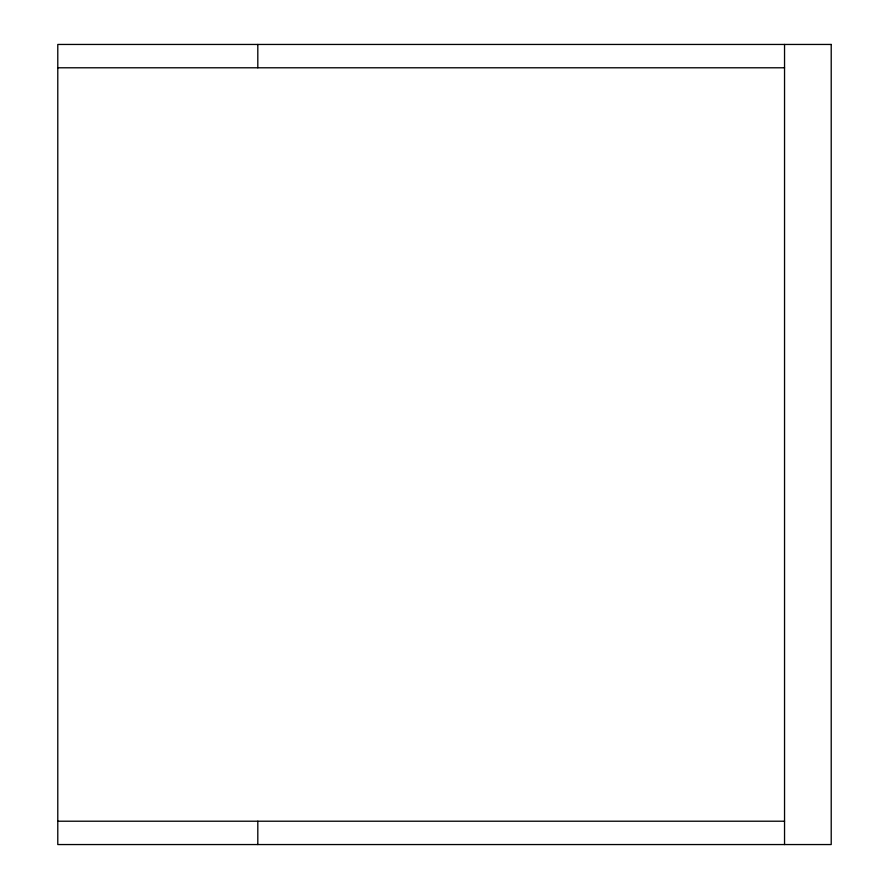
<?xml version="1.0" encoding="UTF-8"?>
<svg xmlns="http://www.w3.org/2000/svg" width="889" height="889" viewBox="0 0 889 889"><rect width="100%" height="100%" fill="white"/><g stroke="black" fill="none" stroke-linecap="round" stroke-linejoin="round"><path stroke-width="1.33" d="M57.785 67.786L784.543 67.786M57.785 821.214L784.543 821.214M784.543 44.45L784.543 844.55M257.81 44.45L257.81 67.786M257.81 821.214L257.81 844.55M831.215 44.45L57.785 44.45L57.785 844.55L831.215 844.55L831.215 44.45"/></g></svg>
